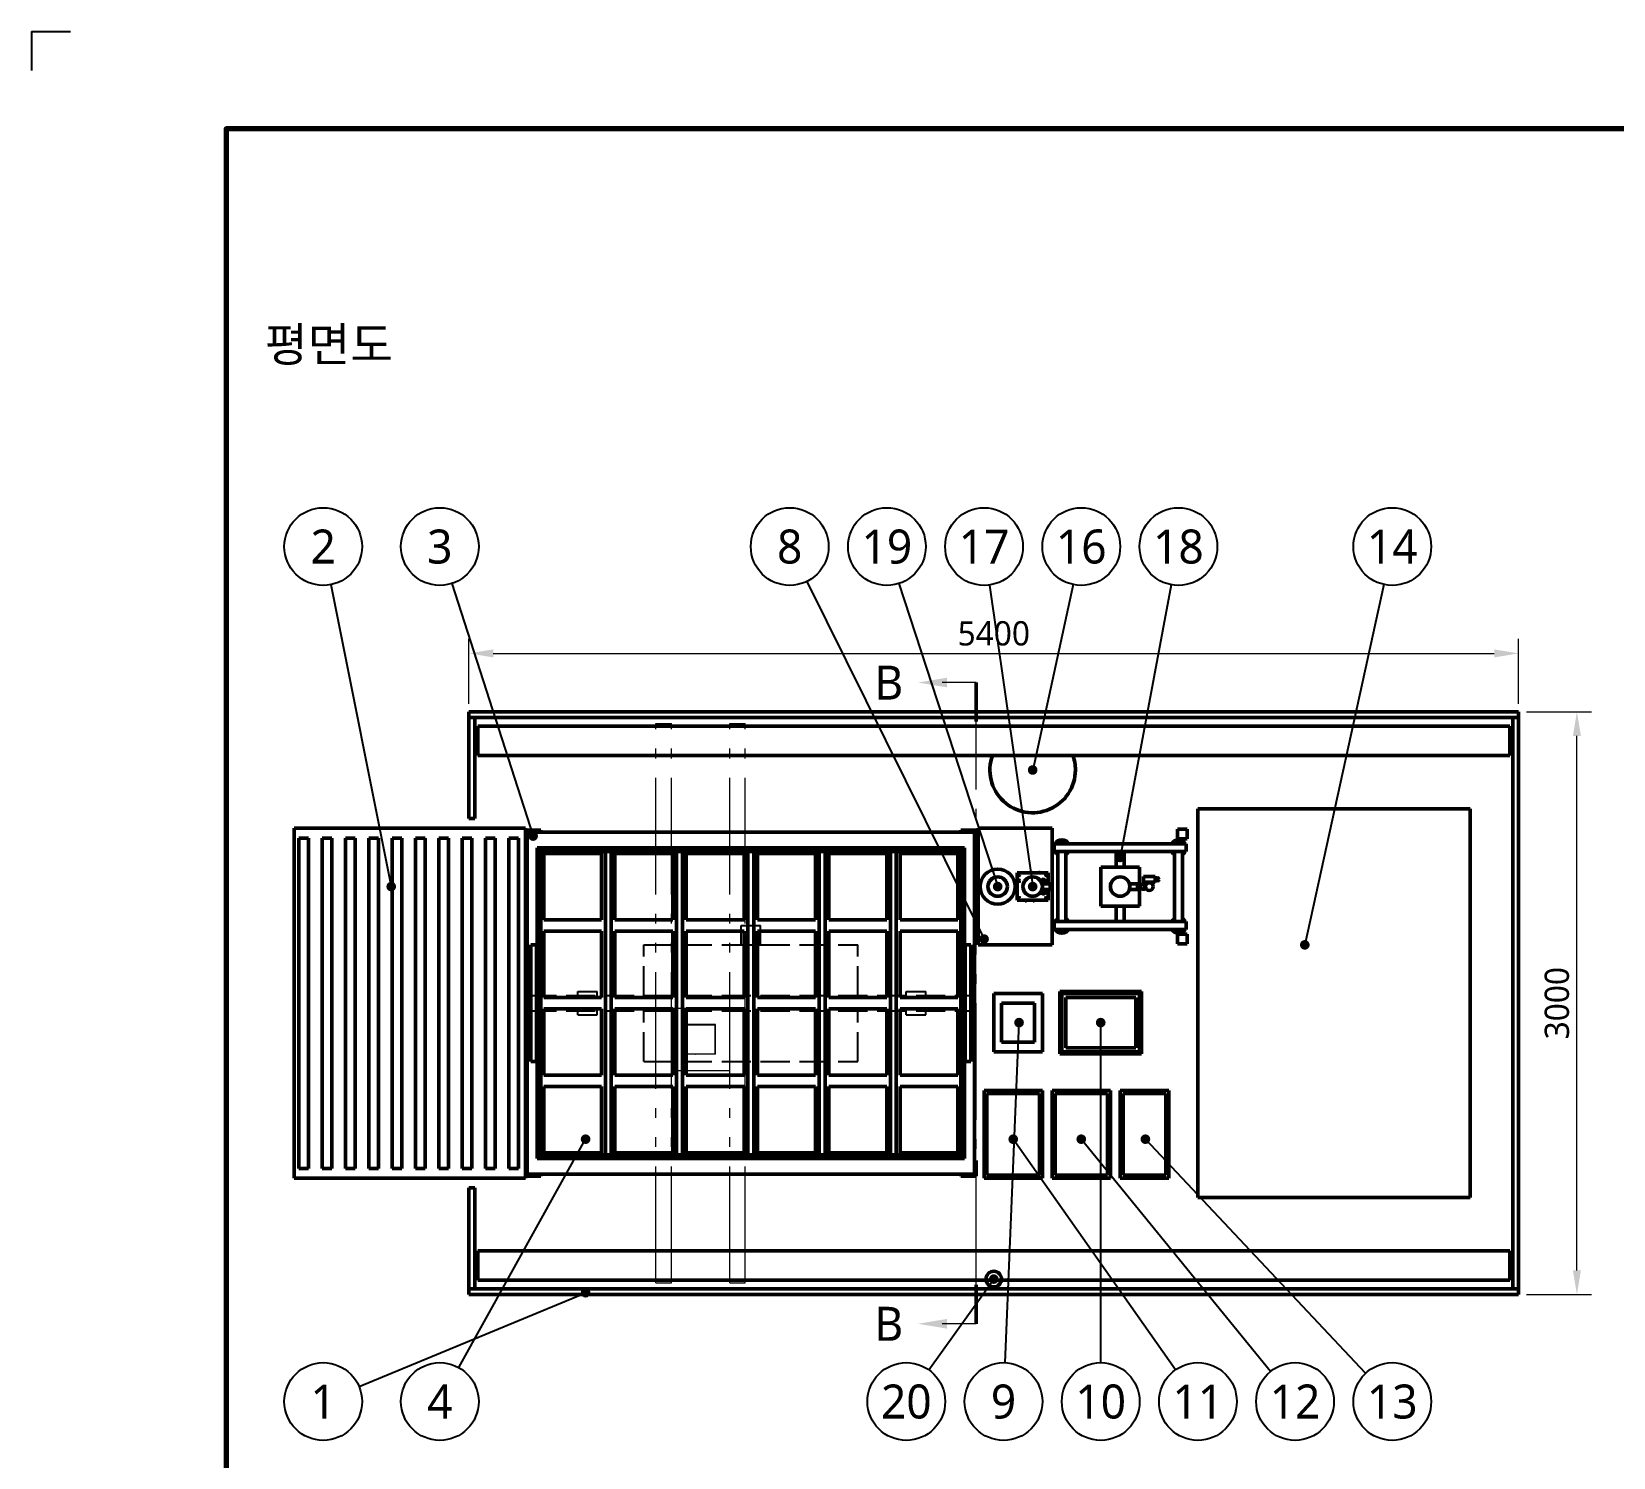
# Model space of a CAD drawing. Header units: millimetres. Extents: x 0 to 420, y 0 to 297.
# Drawn here: x 0 to 162.8, y 150.2 to 297 of the extents above; entities that cross this region are included whole.
import ezdxf
from ezdxf.enums import TextEntityAlignment as Align

# ---------------------------------------------------------------- set-up
doc = ezdxf.new("R2010")
doc.units = ezdxf.units.MM
for name, pattern in [('KS_CENTER', [17, 12, -2, 1, -2]), ('KS_HIDDEN', [4, 3, -1]), ('KS_PHANTOM', [20, 12, -2, 1, -2, 1, -2])]:
    doc.linetypes.add(name, pattern=pattern)
for name, color, linetype, lineweight in [('BALLOON', 7, 'Continuous', 25), ('CUT', 1, 'KS_CENTER', 18), ('CUT_THK', 1, 'Continuous', 50), ('DIM', 3, 'Continuous', 18), ('FRAME', 7, 'Continuous', 70), ('HIDDEN', 2, 'KS_HIDDEN', 25), ('OUTLINE', 7, 'Continuous', 50), ('PHANTOM', 6, 'KS_PHANTOM', 18), ('TABLE', 7, 'Continuous', 25), ('TEXT', 7, 'Continuous', 25)]:
    doc.layers.add(name, color=color, linetype=linetype, lineweight=lineweight)
doc.styles.add('KS', font='malgun.ttf')
doc.dimstyles.new('KS_00', dxfattribs={"dimtxt": 2.5, "dimasz": 2.5, "dimexe": 1.5, "dimexo": 0.8, "dimgap": 0.8, "dimtad": 1, "dimlfac": 50, "dimdsep": 46, "dimtxsty": 'KS', "dimcen": 0, "dimclrd": 3, "dimclre": 3, "dimclrt": 7, "dimazin": 3, "dimtfac": 0.7, "dimtmove": 0, "dimatfit": 3, "dimlwd": 18, "dimlwe": 18, "dimarcsym": 0})

msp = doc.modelspace()

# ---------------------------------------------------------------- hatches: boundary and pattern name
at = {"layer": 'BALLOON'}
h = msp.add_hatch(color=256, dxfattribs=at)
h.dxf.hatch_style = 1
edge = h.paths.add_edge_path()
edge.add_arc((103, 221), 0.5, 0, 360)
h = msp.add_hatch(color=256, dxfattribs=at)
h.dxf.hatch_style = 1
edge = h.paths.add_edge_path()
edge.add_arc((51.6, 214.2), 0.5, 0, 360)
h = msp.add_hatch(color=256, dxfattribs=at)
h.dxf.hatch_style = 1
edge = h.paths.add_edge_path()
edge.add_arc((112, 212), 0.5, 0, 360)
h = msp.add_hatch(color=256, dxfattribs=at)
h.dxf.hatch_style = 1
edge = h.paths.add_edge_path()
edge.add_arc((37, 209), 0.5, 0, 360)
h = msp.add_hatch(color=256, dxfattribs=at)
h.dxf.hatch_style = 1
edge = h.paths.add_edge_path()
edge.add_arc((99.4, 209), 0.5, 0, 360)
h = msp.add_hatch(color=256, dxfattribs=at)
h.dxf.hatch_style = 1
edge = h.paths.add_edge_path()
edge.add_arc((103, 209), 0.5, 0, 360)
h = msp.add_hatch(color=256, dxfattribs=at)
h.dxf.hatch_style = 1
edge = h.paths.add_edge_path()
edge.add_arc((98, 203.6), 0.5, 0, 360)
h = msp.add_hatch(color=256, dxfattribs=at)
h.dxf.hatch_style = 1
edge = h.paths.add_edge_path()
edge.add_arc((131, 203), 0.5, 0, 360)
h = msp.add_hatch(color=256, dxfattribs=at)
h.dxf.hatch_style = 1
edge = h.paths.add_edge_path()
edge.add_arc((101.6, 195), 0.5, 0, 360)
h = msp.add_hatch(color=256, dxfattribs=at)
h.dxf.hatch_style = 1
edge = h.paths.add_edge_path()
edge.add_arc((110, 195), 0.5, 0, 360)
h = msp.add_hatch(color=256, dxfattribs=at)
h.dxf.hatch_style = 1
edge = h.paths.add_edge_path()
edge.add_arc((57, 183), 0.5, 0, 360)
h = msp.add_hatch(color=256, dxfattribs=at)
h.dxf.hatch_style = 1
edge = h.paths.add_edge_path()
edge.add_arc((101, 183), 0.5, 0, 360)
h = msp.add_hatch(color=256, dxfattribs=at)
h.dxf.hatch_style = 1
edge = h.paths.add_edge_path()
edge.add_arc((108, 183), 0.5, 0, 360)
h = msp.add_hatch(color=256, dxfattribs=at)
h.dxf.hatch_style = 1
edge = h.paths.add_edge_path()
edge.add_arc((114.6, 183), 0.5, 0, 360)
h = msp.add_hatch(color=256, dxfattribs=at)
h.dxf.hatch_style = 1
edge = h.paths.add_edge_path()
edge.add_arc((57, 167.2), 0.5, 0, 360)
h = msp.add_hatch(color=256, dxfattribs=at)
h.dxf.hatch_style = 1
edge = h.paths.add_edge_path()
edge.add_arc((99, 168.6), 0.5, 0, 360)

# ---------------------------------------------------------------- linework, layer by layer
for p, q in [((30.78446, 240.07768), (37, 209)), ((43.22652, 240.19268), (51.6, 214.2)), ((79.77464, 240.41522), (98, 203.6)), ((89.2388, 240.19666), (99.4, 209)), ((98.56569, 240.0402), (103, 209)), ((107.15028, 240.09129), (103, 221)), ((117.26285, 240.06851), (112, 212)), ((139.14237, 240.09302), (131, 203)), ((100.16396, 159.99664), (101.6, 195)), ((110, 160), (110, 195)), ((43.94257, 159.49663), (57, 183)), ((117.69803, 159.27123), (101, 183)), ((127.47331, 159.10094), (108, 183)), ((137.25921, 158.91343), (114.6, 183)), ((92.32495, 159.25493), (99, 168.6)), ((33.69473, 157.53263), (57, 167.2))]:
    msp.add_line(p, q, dxfattribs=at)
for centre in [(30, 244), (42, 244), (78, 244), (88, 244), (98, 244), (108, 244), (118, 244), (140, 244), (30, 156), (42, 156), (90, 156), (100, 156), (110, 156), (120, 156), (130, 156), (140, 156)]:
    msp.add_circle(centre, 4, dxfattribs=at)
at = {"layer": 'CUT'}
msp.add_line((97.2, 168), (97.2, 226), dxfattribs=at)
at = {"layer": 'CUT_THK'}
for p, q in [((97.2, 226), (97.2, 230)), ((97.2, 164), (97.2, 168))]:
    msp.add_line(p, q, dxfattribs=at)
at = {"layer": 'DIM'}
for p, q in [((97.2, 230), (93.7, 230)), ((97.2, 164), (93.7, 164))]:
    msp.add_line(p, q, dxfattribs=at)
for points in [[(91.2, 230), (94.2, 230.5), (94.2, 229.5)], [(91.2, 164), (94.2, 164.5), (94.2, 163.5)]]:
    msp.add_solid(points, dxfattribs=at)
at = {"layer": 'FRAME'}
msp.add_lwpolyline([(20, 10), (410, 10), (410, 287), (20, 287)], close=True, dxfattribs=at)
at = {"layer": 'HIDDEN'}
for p, q in [((73, 203), (73, 205)), ((73, 205), (75, 205)), ((75, 203), (75, 205)), ((63, 197.8), (63, 203)), ((63, 203), (73, 203)), ((73, 203), (75, 203)), ((75, 203), (85, 203)), ((85, 197.8), (85, 203)), ((51, 196.2), (51, 197.8)), ((51, 197.8), (97, 197.8)), ((56.2, 197.8), (56.2, 198.2)), ((56.2, 198.2), (58.2, 198.2)), ((58.2, 197.8), (58.2, 198.2)), ((90, 197.8), (90, 198.2)), ((90, 198.2), (92, 198.2)), ((92, 197.8), (92, 198.2)), ((97, 196.2), (97, 197.8)), ((51, 196.2), (97, 196.2)), ((56.2, 195.8), (56.2, 196.2)), ((56.2, 195.8), (58.2, 195.8)), ((58.2, 195.8), (58.2, 196.2)), ((63, 191), (63, 196.2)), ((85, 191), (85, 196.2)), ((90, 195.8), (90, 196.2)), ((90, 195.8), (92, 195.8)), ((92, 195.8), (92, 196.2)), ((63, 191), (85, 191))]:
    msp.add_line(p, q, dxfattribs=at)
at = {"layer": 'OUTLINE'}
for p, q in [((45, 226.4), (45, 227)), ((45, 227), (153, 227)), ((45, 226.4), (153, 226.4)), ((45, 216), (45, 226.4)), ((45, 226.4), (45.6, 226.4)), ((45.6, 216), (45.6, 226.4)), ((152.4, 167.6), (152.4, 226.4)), ((152.4, 226.4), (153, 226.4)), ((153, 226.4), (153, 227)), ((153, 167.6), (153, 226.4)), ((45.9, 222.5), (45.9, 225.5)), ((45.9, 225.5), (152.1, 225.5)), ((152.1, 222.5), (152.1, 225.5)), ((45.9, 222.5), (152.1, 222.5)), ((120, 177), (120, 217)), ((120, 217), (148, 217)), ((148, 177), (148, 217)), ((27, 179), (27, 215)), ((27, 215), (50.8, 215)), ((45, 216), (45.6, 216)), ((50.8, 179), (50.8, 215)), ((97.4, 203), (97.4, 215)), ((97.4, 215), (105, 215)), ((105, 203), (105, 215)), ((117.9, 213.9), (117.9, 214.9)), ((117.9, 214.9), (118.9, 214.9)), ((118.9, 213.9), (118.9, 214.9)), ((27.5, 180), (27.5, 214)), ((28.5, 180), (28.5, 214)), ((29.9, 180), (29.9, 214)), ((30.9, 180), (30.9, 214)), ((32.3, 180), (32.3, 214)), ((33.3, 180), (33.3, 214)), ((34.7, 180), (34.7, 214)), ((35.7, 180), (35.7, 214)), ((37.1, 180), (37.1, 214)), ((38.1, 180), (38.1, 214)), ((39.5, 180), (39.5, 214)), ((40.5, 180), (40.5, 214)), ((41.9, 180), (41.9, 214)), ((42.9, 180), (42.9, 214)), ((44.3, 180), (44.3, 214)), ((45.3, 180), (45.3, 214)), ((46.7, 180), (46.7, 214)), ((47.7, 180), (47.7, 214)), ((49.1, 180), (49.1, 214)), ((50.1, 180), (50.1, 214)), ((50.8, 214.8), (52.4, 214.8)), ((51, 179.4), (51, 214.6)), ((51, 214.6), (97, 214.6)), ((52.4, 214.6), (52.4, 214.8)), ((95.6, 214.6), (95.6, 214.8)), ((95.6, 214.8), (97.2, 214.8)), ((97, 179.4), (97, 214.6)), ((97.2, 213.2), (97.2, 214.8)), ((105.2, 212.6), (105.2, 213.4)), ((105.2, 213.4), (118.8, 213.4)), ((117.9, 213.9), (118.9, 213.9)), ((118.8, 212.6), (118.8, 213.4)), ((50.8, 213.2), (51, 213.2)), ((52, 212.6), (52, 213)), ((52, 213), (96, 213)), ((52, 212.6), (96, 212.6)), ((52, 181.4), (52, 212.6)), ((52, 212.6), (52.4, 212.6)), ((52.4, 181.4), (52.4, 212.6)), ((52.68667, 205.58), (52.68667, 212.42)), ((52.68667, 212.42), (58.64667, 212.42)), ((58.64667, 205.58), (58.64667, 212.42)), ((59.03333, 181.4), (59.03333, 212.6)), ((59.63333, 181.4), (59.63333, 212.6)), ((60.02, 205.58), (60.02, 212.42)), ((60.02, 212.42), (65.98, 212.42)), ((65.98, 205.58), (65.98, 212.42)), ((66.36667, 181.4), (66.36667, 212.6)), ((66.96667, 181.4), (66.96667, 212.6)), ((67.35333, 205.58), (67.35333, 212.42)), ((67.35333, 212.42), (73.31333, 212.42)), ((73.31333, 205.58), (73.31333, 212.42)), ((73.7, 181.4), (73.7, 212.6)), ((74.3, 181.4), (74.3, 212.6)), ((74.68667, 205.58), (74.68667, 212.42)), ((74.68667, 212.42), (80.64667, 212.42)), ((80.64667, 205.58), (80.64667, 212.42)), ((81.03333, 181.4), (81.03333, 212.6)), ((81.63333, 181.4), (81.63333, 212.6)), ((82.02, 205.58), (82.02, 212.42)), ((82.02, 212.42), (87.98, 212.42)), ((87.98, 205.58), (87.98, 212.42)), ((88.36667, 181.4), (88.36667, 212.6)), ((88.96667, 181.4), (88.96667, 212.6)), ((89.35333, 205.58), (89.35333, 212.42)), ((89.35333, 212.42), (95.31333, 212.42)), ((95.31333, 205.58), (95.31333, 212.42)), ((95.6, 181.4), (95.6, 212.6)), ((95.6, 212.6), (96, 212.6)), ((96, 212.6), (96, 213)), ((96, 181.4), (96, 212.6)), ((97, 213.2), (97.2, 213.2)), ((105.2, 212.6), (118.8, 212.6)), ((105.6, 205.4), (105.6, 212.6)), ((105.6, 212.6), (106.4, 212.6)), ((106.4, 205.4), (106.4, 212.6)), ((111.6, 211), (111.6, 212.6)), ((111.6, 212.6), (112.4, 212.6)), ((112.4, 211), (112.4, 212.6)), ((117.6, 205.4), (117.6, 212.6)), ((117.6, 212.6), (118.4, 212.6)), ((118.4, 205.4), (118.4, 212.6)), ((101.4, 207.6), (101.4, 210.4)), ((101.4, 210.4), (104.6, 210.4)), ((102.845, 210.46), (102.845, 210.4)), ((102.955, 210.46), (102.955, 210.4)), ((103.645, 210.46), (103.645, 210.4)), ((103.755, 210.46), (103.755, 210.4)), ((104.6, 209.3), (104.6, 210.4)), ((110, 207), (110, 211)), ((110, 211), (114, 211)), ((114, 207), (114, 211)), ((114.4, 209.44), (114.4, 210.04)), ((114.4, 210.04), (115.6, 210.04)), ((115.6, 209.44), (115.6, 210.04)), ((103.94, 208.56), (104.26, 208.56)), ((104, 208.7), (104, 209.3)), ((104, 209.3), (104.8, 209.3)), ((104, 208.7), (104.8, 208.7)), ((104.00052, 209.44), (104.26, 209.44)), ((104.02058, 209.66652), (104.02, 209.66619)), ((104.02, 209.66619), (104.02, 209.57381)), ((104.02, 209.57381), (104.1, 209.52762)), ((104.07138, 209.59205), (104.03172, 209.63172)), ((104.1, 209.71238), (104.0741, 209.69742)), ((104.12795, 209.64862), (104.08828, 209.68828)), ((104.18, 209.66619), (104.1, 209.71238)), ((104.1, 209.52762), (104.18, 209.57381)), ((104.18, 209.57381), (104.18, 209.66619)), ((104.28, 208.35282), (104.28, 208.52)), ((104.28, 208.52), (104.2833, 208.52)), ((104.6, 207.6), (104.6, 208.7)), ((104.8, 208.7), (104.8, 209.3)), ((113, 208.7), (113, 209.3)), ((113, 209.3), (113.8, 209.3)), ((113, 208.7), (113.8, 208.7)), ((113.8, 208.7), (113.8, 209.3)), ((114.28, 209.25), (114.59, 209.25)), ((114.28, 208.75), (114.59, 208.75)), ((114.4, 209.44), (115.6, 209.44)), ((115.6, 209.9), (115.84, 209.9)), ((115.6, 209.58), (115.84, 209.58)), ((115.84, 209.84), (115.84, 209.9)), ((115.84, 209.64), (115.84, 209.84)), ((115.84, 209.58), (115.84, 209.64)), ((101.4, 207.6), (104.6, 207.6)), ((102.245, 207.54), (102.245, 207.6)), ((102.355, 207.54), (102.355, 207.6)), ((103.045, 207.54), (103.045, 207.6)), ((103.155, 207.54), (103.155, 207.6)), ((110, 207), (114, 207)), ((111.6, 205.4), (111.6, 207)), ((112.4, 205.4), (112.4, 207)), ((52.68667, 205.58), (58.64667, 205.58)), ((60.02, 205.58), (65.98, 205.58)), ((67.35333, 205.58), (73.31333, 205.58)), ((74.68667, 205.58), (80.64667, 205.58)), ((82.02, 205.58), (87.98, 205.58)), ((89.35333, 205.58), (95.31333, 205.58)), ((105.2, 204.6), (105.2, 205.4)), ((105.2, 205.4), (118.8, 205.4)), ((105.6, 205.4), (106.4, 205.4)), ((111.6, 205.4), (112.4, 205.4)), ((117.6, 205.4), (118.4, 205.4)), ((118.8, 204.6), (118.8, 205.4)), ((52.68667, 197.58), (52.68667, 204.42)), ((52.68667, 204.42), (58.64667, 204.42)), ((58.64667, 197.58), (58.64667, 204.42)), ((60.02, 197.58), (60.02, 204.42)), ((60.02, 204.42), (65.98, 204.42)), ((65.98, 197.58), (65.98, 204.42)), ((67.35333, 197.58), (67.35333, 204.42)), ((67.35333, 204.42), (73.31333, 204.42)), ((73.31333, 197.58), (73.31333, 204.42)), ((74.68667, 197.58), (74.68667, 204.42)), ((74.68667, 204.42), (80.64667, 204.42)), ((80.64667, 197.58), (80.64667, 204.42)), ((82.02, 197.58), (82.02, 204.42)), ((82.02, 204.42), (87.98, 204.42)), ((87.98, 197.58), (87.98, 204.42)), ((89.35333, 197.58), (89.35333, 204.42)), ((89.35333, 204.42), (95.31333, 204.42)), ((95.31333, 197.58), (95.31333, 204.42)), ((105.2, 204.6), (118.8, 204.6)), ((117.9, 203.1), (117.9, 204.1)), ((117.9, 204.1), (118.9, 204.1)), ((118.9, 203.1), (118.9, 204.1)), ((51.36, 191), (51.36, 203)), ((51.36, 203), (51.96, 203)), ((51.96, 191), (51.96, 203)), ((96.04, 191), (96.04, 203)), ((96.04, 203), (96.64, 203)), ((96.64, 191), (96.64, 203)), ((97.4, 203), (105, 203)), ((117.9, 203.1), (118.9, 203.1)), ((52.68667, 197.58), (58.64667, 197.58)), ((60.02, 197.58), (65.98, 197.58)), ((67.35333, 197.58), (73.31333, 197.58)), ((74.68667, 197.58), (80.64667, 197.58)), ((82.02, 197.58), (87.98, 197.58)), ((89.35333, 197.58), (95.31333, 197.58)), ((99, 192), (99, 198)), ((99, 198), (104, 198)), ((99.8, 193), (99.8, 197)), ((99.8, 197), (103.2, 197)), ((103.2, 193), (103.2, 197)), ((104, 192), (104, 198)), ((105.8, 191.8), (105.8, 198.2)), ((105.8, 198.2), (114.2, 198.2)), ((106, 192), (106, 198)), ((106, 198), (114, 198)), ((113.6, 197.6), (106.4, 197.6)), ((106.4, 192.4), (106.4, 197.6)), ((113.6, 192.4), (113.6, 197.6)), ((114, 192), (114, 198)), ((114.2, 191.8), (114.2, 198.2)), ((52.68667, 189.58), (52.68667, 196.42)), ((52.68667, 196.42), (58.64667, 196.42)), ((58.64667, 189.58), (58.64667, 196.42)), ((60.02, 189.58), (60.02, 196.42)), ((60.02, 196.42), (65.98, 196.42)), ((65.98, 189.58), (65.98, 196.42)), ((67.35333, 189.58), (67.35333, 196.42)), ((67.35333, 196.42), (73.31333, 196.42)), ((73.31333, 189.58), (73.31333, 196.42)), ((74.68667, 189.58), (74.68667, 196.42)), ((74.68667, 196.42), (80.64667, 196.42)), ((80.64667, 189.58), (80.64667, 196.42)), ((82.02, 189.58), (82.02, 196.42)), ((82.02, 196.42), (87.98, 196.42)), ((87.98, 189.58), (87.98, 196.42)), ((89.35333, 189.58), (89.35333, 196.42)), ((89.35333, 196.42), (95.31333, 196.42)), ((95.31333, 189.58), (95.31333, 196.42)), ((99.8, 193), (103.2, 193)), ((113.6, 192.4), (106.4, 192.4)), ((51.36, 191), (51.96, 191)), ((96.04, 191), (96.64, 191)), ((99, 192), (104, 192)), ((105.8, 191.8), (114.2, 191.8)), ((106, 192), (114, 192)), ((52.68667, 189.58), (58.64667, 189.58)), ((60.02, 189.58), (65.98, 189.58)), ((67.35333, 189.58), (73.31333, 189.58)), ((74.68667, 189.58), (80.64667, 189.58)), ((82.02, 189.58), (87.98, 189.58)), ((89.35333, 189.58), (95.31333, 189.58)), ((52.68667, 181.58), (52.68667, 188.42)), ((52.68667, 188.42), (58.64667, 188.42)), ((58.64667, 181.58), (58.64667, 188.42)), ((60.02, 181.58), (60.02, 188.42)), ((60.02, 188.42), (65.98, 188.42)), ((65.98, 181.58), (65.98, 188.42)), ((67.35333, 181.58), (67.35333, 188.42)), ((67.35333, 188.42), (73.31333, 188.42)), ((73.31333, 181.58), (73.31333, 188.42)), ((74.68667, 181.58), (74.68667, 188.42)), ((74.68667, 188.42), (80.64667, 188.42)), ((80.64667, 181.58), (80.64667, 188.42)), ((82.02, 181.58), (82.02, 188.42)), ((82.02, 188.42), (87.98, 188.42)), ((87.98, 181.58), (87.98, 188.42)), ((89.35333, 181.58), (89.35333, 188.42)), ((89.35333, 188.42), (95.31333, 188.42)), ((95.31333, 181.58), (95.31333, 188.42)), ((98, 179), (98, 188)), ((98, 188), (104, 188)), ((103.7, 187.7), (98.3, 187.7)), ((98.3, 179.3), (98.3, 187.7)), ((103.7, 179.3), (103.7, 187.7)), ((104, 179), (104, 188)), ((105, 179), (105, 188)), ((105, 188), (111, 188)), ((110.7, 187.7), (105.3, 187.7)), ((105.3, 179.3), (105.3, 187.7)), ((110.7, 179.3), (110.7, 187.7)), ((111, 179), (111, 188)), ((112, 179), (112, 188)), ((112, 188), (117, 188)), ((116.7, 187.7), (112.3, 187.7)), ((112.3, 179.3), (112.3, 187.7)), ((116.7, 179.3), (116.7, 187.7)), ((117, 179), (117, 188)), ((50.8, 180.8), (51, 180.8)), ((52, 181), (52, 181.4)), ((52, 181.4), (96, 181.4)), ((52, 181.4), (52.4, 181.4)), ((52, 181), (96, 181)), ((52.68667, 181.58), (58.64667, 181.58)), ((60.02, 181.58), (65.98, 181.58)), ((67.35333, 181.58), (73.31333, 181.58)), ((74.68667, 181.58), (80.64667, 181.58)), ((82.02, 181.58), (87.98, 181.58)), ((89.35333, 181.58), (95.31333, 181.58)), ((95.6, 181.4), (96, 181.4)), ((96, 181), (96, 181.4)), ((97, 180.8), (97.2, 180.8)), ((97.2, 179.2), (97.2, 180.8)), ((50.8, 179.2), (52.4, 179.2)), ((51, 179.4), (97, 179.4)), ((52.4, 179.2), (52.4, 179.4)), ((95.6, 179.2), (95.6, 179.4)), ((95.6, 179.2), (97.2, 179.2)), ((103.7, 179.3), (98.3, 179.3)), ((110.7, 179.3), (105.3, 179.3)), ((116.7, 179.3), (112.3, 179.3)), ((27, 179), (50.8, 179)), ((45, 167.6), (45, 178)), ((45, 178), (45.6, 178)), ((45.6, 167.6), (45.6, 178)), ((98, 179), (104, 179)), ((105, 179), (111, 179)), ((112, 179), (117, 179)), ((120, 177), (148, 177)), ((45.9, 168.5), (45.9, 171.5)), ((45.9, 171.5), (152.1, 171.5)), ((152.1, 168.5), (152.1, 171.5)), ((45.9, 168.5), (152.1, 168.5)), ((45, 167), (45, 167.6)), ((45, 167.6), (153, 167.6)), ((45, 167.6), (45.6, 167.6)), ((45, 167), (153, 167)), ((152.4, 167.6), (153, 167.6)), ((153, 167), (153, 167.6))]:
    msp.add_line(p, q, dxfattribs=at)
for points in [[(27.5, 214), (27.50314, 214), (27.51254, 214), (27.52806, 214), (27.54952, 214), (27.57664, 214), (27.60908, 214), (27.64645, 214), (27.68826, 214), (27.73398, 214), (27.78306, 214), (27.83486, 214), (27.88874, 214), (27.94402, 214), (28, 214)], [(28, 214), (28.05598, 214), (28.11126, 214), (28.16514, 214), (28.21694, 214), (28.26602, 214), (28.31174, 214), (28.35355, 214), (28.39092, 214), (28.42336, 214), (28.45048, 214), (28.47194, 214), (28.48746, 214), (28.49686, 214), (28.5, 214)], [(29.9, 214), (29.90314, 214), (29.91254, 214), (29.92806, 214), (29.94952, 214), (29.97664, 214), (30.00908, 214), (30.04645, 214), (30.08826, 214), (30.13398, 214), (30.18306, 214), (30.23486, 214), (30.28874, 214), (30.34402, 214), (30.4, 214)], [(30.4, 214), (30.45598, 214), (30.51126, 214), (30.56514, 214), (30.61694, 214), (30.66602, 214), (30.71174, 214), (30.75355, 214), (30.79092, 214), (30.82336, 214), (30.85048, 214), (30.87194, 214), (30.88746, 214), (30.89686, 214), (30.9, 214)], [(32.3, 214), (32.30314, 214), (32.31254, 214), (32.32806, 214), (32.34952, 214), (32.37664, 214), (32.40908, 214), (32.44645, 214), (32.48826, 214), (32.53398, 214), (32.58306, 214), (32.63486, 214), (32.68874, 214), (32.74402, 214), (32.8, 214)], [(32.8, 214), (32.85598, 214), (32.91126, 214), (32.96514, 214), (33.01694, 214), (33.06602, 214), (33.11174, 214), (33.15355, 214), (33.19092, 214), (33.22336, 214), (33.25048, 214), (33.27194, 214), (33.28746, 214), (33.29686, 214), (33.3, 214)], [(34.7, 214), (34.70314, 214), (34.71254, 214), (34.72806, 214), (34.74952, 214), (34.77664, 214), (34.80908, 214), (34.84645, 214), (34.88826, 214), (34.93398, 214), (34.98306, 214), (35.03486, 214), (35.08874, 214), (35.14402, 214), (35.2, 214)], [(35.2, 214), (35.25598, 214), (35.31126, 214), (35.36514, 214), (35.41694, 214), (35.46602, 214), (35.51174, 214), (35.55355, 214), (35.59092, 214), (35.62336, 214), (35.65048, 214), (35.67194, 214), (35.68746, 214), (35.69686, 214), (35.7, 214)], [(37.1, 214), (37.10314, 214), (37.11254, 214), (37.12806, 214), (37.14952, 214), (37.17664, 214), (37.20908, 214), (37.24645, 214), (37.28826, 214), (37.33398, 214), (37.38306, 214), (37.43486, 214), (37.48874, 214), (37.54402, 214), (37.6, 214)], [(37.6, 214), (37.65598, 214), (37.71126, 214), (37.76514, 214), (37.81694, 214), (37.86602, 214), (37.91174, 214), (37.95355, 214), (37.99092, 214), (38.02336, 214), (38.05048, 214), (38.07194, 214), (38.08746, 214), (38.09686, 214), (38.1, 214)], [(39.5, 214), (39.50314, 214), (39.51254, 214), (39.52806, 214), (39.54952, 214), (39.57664, 214), (39.60908, 214), (39.64645, 214), (39.68826, 214), (39.73398, 214), (39.78306, 214), (39.83486, 214), (39.88874, 214), (39.94402, 214), (40, 214)], [(40, 214), (40.05598, 214), (40.11126, 214), (40.16514, 214), (40.21694, 214), (40.26602, 214), (40.31174, 214), (40.35355, 214), (40.39092, 214), (40.42336, 214), (40.45048, 214), (40.47194, 214), (40.48746, 214), (40.49686, 214), (40.5, 214)], [(41.9, 214), (41.90314, 214), (41.91254, 214), (41.92806, 214), (41.94952, 214), (41.97664, 214), (42.00908, 214), (42.04645, 214), (42.08826, 214), (42.13398, 214), (42.18306, 214), (42.23486, 214), (42.28874, 214), (42.34402, 214), (42.4, 214)], [(42.4, 214), (42.45598, 214), (42.51126, 214), (42.56514, 214), (42.61694, 214), (42.66602, 214), (42.71174, 214), (42.75355, 214), (42.79092, 214), (42.82336, 214), (42.85048, 214), (42.87194, 214), (42.88746, 214), (42.89686, 214), (42.9, 214)], [(44.3, 214), (44.30314, 214), (44.31254, 214), (44.32806, 214), (44.34952, 214), (44.37664, 214), (44.40908, 214), (44.44645, 214), (44.48826, 214), (44.53398, 214), (44.58306, 214), (44.63486, 214), (44.68874, 214), (44.74402, 214), (44.8, 214)], [(44.8, 214), (44.85598, 214), (44.91126, 214), (44.96514, 214), (45.01694, 214), (45.06602, 214), (45.11174, 214), (45.15355, 214), (45.19092, 214), (45.22336, 214), (45.25048, 214), (45.27194, 214), (45.28746, 214), (45.29686, 214), (45.3, 214)], [(46.7, 214), (46.70314, 214), (46.71254, 214), (46.72806, 214), (46.74952, 214), (46.77664, 214), (46.80908, 214), (46.84645, 214), (46.88826, 214), (46.93398, 214), (46.98306, 214), (47.03486, 214), (47.08874, 214), (47.14402, 214), (47.2, 214)], [(47.2, 214), (47.25598, 214), (47.31126, 214), (47.36514, 214), (47.41694, 214), (47.46602, 214), (47.51174, 214), (47.55355, 214), (47.59092, 214), (47.62336, 214), (47.65048, 214), (47.67194, 214), (47.68746, 214), (47.69686, 214), (47.7, 214)], [(49.1, 214), (49.10314, 214), (49.11254, 214), (49.12806, 214), (49.14952, 214), (49.17664, 214), (49.20908, 214), (49.24645, 214), (49.28826, 214), (49.33398, 214), (49.38306, 214), (49.43486, 214), (49.48874, 214), (49.54402, 214), (49.6, 214)], [(49.6, 214), (49.65598, 214), (49.71126, 214), (49.76514, 214), (49.81694, 214), (49.86602, 214), (49.91174, 214), (49.95355, 214), (49.99092, 214), (50.02336, 214), (50.05048, 214), (50.07194, 214), (50.08746, 214), (50.09686, 214), (50.1, 214)], [(102.955, 210.46), (102.95362, 210.46), (102.94955, 210.46), (102.943, 210.46), (102.93429, 210.46), (102.92386, 210.46), (102.91224, 210.46), (102.9, 210.46), (102.88776, 210.46), (102.87614, 210.46), (102.86571, 210.46), (102.857, 210.46), (102.85045, 210.46), (102.84638, 210.46), (102.845, 210.46)], [(102.845, 210.46), (102.84535, 210.46), (102.84638, 210.46), (102.84809, 210.46), (102.85045, 210.46), (102.85343, 210.46), (102.857, 210.46), (102.86111, 210.46), (102.86571, 210.46), (102.87074, 210.46), (102.87614, 210.46), (102.88183, 210.46), (102.88776, 210.46), (102.89384, 210.46), (102.9, 210.46)], [(102.9, 210.46), (102.90616, 210.46), (102.91224, 210.46), (102.91817, 210.46), (102.92386, 210.46), (102.92926, 210.46), (102.93429, 210.46), (102.93889, 210.46), (102.943, 210.46), (102.94657, 210.46), (102.94955, 210.46), (102.95191, 210.46), (102.95362, 210.46), (102.95465, 210.46), (102.955, 210.46)], [(103.755, 210.46), (103.75362, 210.46), (103.74955, 210.46), (103.743, 210.46), (103.73429, 210.46), (103.72386, 210.46), (103.71224, 210.46), (103.7, 210.46), (103.68776, 210.46), (103.67614, 210.46), (103.66571, 210.46), (103.657, 210.46), (103.65045, 210.46), (103.64638, 210.46), (103.645, 210.46)], [(103.645, 210.46), (103.64535, 210.46), (103.64638, 210.46), (103.64809, 210.46), (103.65045, 210.46), (103.65343, 210.46), (103.657, 210.46), (103.66111, 210.46), (103.66571, 210.46), (103.67074, 210.46), (103.67614, 210.46), (103.68183, 210.46), (103.68776, 210.46), (103.69384, 210.46), (103.7, 210.46)], [(103.7, 210.46), (103.70616, 210.46), (103.71224, 210.46), (103.71817, 210.46), (103.72386, 210.46), (103.72926, 210.46), (103.73429, 210.46), (103.73889, 210.46), (103.743, 210.46), (103.74657, 210.46), (103.74955, 210.46), (103.75191, 210.46), (103.75362, 210.46), (103.75465, 210.46), (103.755, 210.46)], [(103.90835, 208.38282), (103.92526, 208.3825), (103.94145, 208.3822), (103.95685, 208.38192), (103.9714, 208.38165), (103.98503, 208.3814), (103.99769, 208.38116), (104.00931, 208.38095), (104.01985, 208.38075), (104.02926, 208.38058), (104.03751, 208.38042), (104.04454, 208.38029), (104.05034, 208.38019), (104.05487, 208.3801), (104.05813, 208.38004), (104.06009, 208.38001), (104.06074, 208.37999)], [(103.91626, 209.48101), (103.9257, 209.48706), (103.93465, 209.4928), (103.9431, 209.49822), (103.95101, 209.50329), (103.95838, 209.50801), (103.96517, 209.51236), (103.97137, 209.51634), (103.97696, 209.51992), (103.98193, 209.52311), (103.98627, 209.52589), (103.98996, 209.52826), (103.99299, 209.5302), (103.99536, 209.53172), (103.99705, 209.5328), (103.99807, 209.53346), (103.99841, 209.53368)], [(103.96196, 209.41528), (103.97112, 209.42115), (103.97981, 209.42673), (103.98801, 209.43198), (103.99568, 209.4369), (104.00282, 209.44147), (104.0094, 209.44569), (104.01541, 209.44954), (104.02083, 209.45302), (104.02564, 209.4561), (104.02984, 209.45879), (104.03341, 209.46108), (104.03634, 209.46296), (104.03863, 209.46443), (104.04027, 209.46548), (104.04126, 209.46611), (104.04159, 209.46632)], [(104.08828, 209.68828), (104.08223, 209.69325), (104.07532, 209.69694), (104.06783, 209.69921), (104.06003, 209.69997), (104.05223, 209.69919), (104.04473, 209.69691), (104.03782, 209.69321), (104.03176, 209.68824), (104.02679, 209.68218), (104.02309, 209.67527), (104.02081, 209.66777), (104.02003, 209.65997), (104.02079, 209.65217), (104.02306, 209.64468), (104.02675, 209.63777), (104.03172, 209.63172)], [(104.03172, 209.63172), (104.03617, 209.62788), (104.04113, 209.62474), (104.04651, 209.62236), (104.05217, 209.62079), (104.05801, 209.62008), (104.06389, 209.62023), (104.06968, 209.62124), (104.07527, 209.62309), (104.08052, 209.62573), (104.08533, 209.62912), (104.08959, 209.63318), (104.09321, 209.63782), (104.09612, 209.64294), (104.09824, 209.64843), (104.09953, 209.65417), (104.09997, 209.66003)], [(104.07414, 209.67414), (104.07112, 209.67662), (104.06766, 209.67847), (104.06391, 209.6796), (104.06002, 209.67998), (104.05612, 209.6796), (104.05237, 209.67846), (104.04891, 209.67661), (104.04588, 209.67412), (104.04339, 209.67109), (104.04154, 209.66763), (104.0404, 209.66388), (104.04002, 209.65998), (104.0404, 209.65609), (104.04153, 209.65234), (104.04338, 209.64888), (104.04586, 209.64586)], [(104.04586, 209.64586), (104.04808, 209.64394), (104.05057, 209.64237), (104.05325, 209.64118), (104.05609, 209.6404), (104.059, 209.64004), (104.06194, 209.64011), (104.06484, 209.64062), (104.06763, 209.64154), (104.07026, 209.64287), (104.07267, 209.64456), (104.0748, 209.64659), (104.07661, 209.64891), (104.07806, 209.65147), (104.07912, 209.65421), (104.07977, 209.65708), (104.07998, 209.66002)], [(104.07138, 209.59205), (104.07172, 209.59172)], [(104.07998, 209.66002), (104.0796, 209.66391), (104.07847, 209.66766), (104.07662, 209.67112), (104.07414, 209.67414)], [(104.09997, 209.66003), (104.09921, 209.66783), (104.09694, 209.67532), (104.09325, 209.68223), (104.08828, 209.68828)], [(104.12795, 209.64862), (104.12828, 209.64828)], [(114.59, 209.25), (114.59, 209.24843), (114.59, 209.24373), (114.59, 209.23597), (114.59, 209.22524), (114.59, 209.21168), (114.59, 209.19546), (114.59, 209.17678), (114.59, 209.15587), (114.59, 209.13301), (114.59, 209.10847), (114.59, 209.08257), (114.59, 209.05563), (114.59, 209.02799), (114.59, 209)], [(114.59, 209), (114.59, 208.97201), (114.59, 208.94437), (114.59, 208.91743), (114.59, 208.89153), (114.59, 208.86699), (114.59, 208.84413), (114.59, 208.82322), (114.59, 208.80454), (114.59, 208.78832), (114.59, 208.77476), (114.59, 208.76403), (114.59, 208.75627), (114.59, 208.75157), (114.59, 208.75)], [(102.355, 207.54), (102.35362, 207.54), (102.34955, 207.54), (102.343, 207.54), (102.33429, 207.54), (102.32386, 207.54), (102.31224, 207.54), (102.3, 207.54), (102.28776, 207.54), (102.27614, 207.54), (102.26571, 207.54), (102.257, 207.54), (102.25045, 207.54), (102.24638, 207.54), (102.245, 207.54)], [(102.245, 207.54), (102.24535, 207.54), (102.24638, 207.54), (102.24809, 207.54), (102.25045, 207.54), (102.25343, 207.54), (102.257, 207.54), (102.26111, 207.54), (102.26571, 207.54), (102.27074, 207.54), (102.27614, 207.54), (102.28183, 207.54), (102.28776, 207.54), (102.29384, 207.54), (102.3, 207.54)], [(102.3, 207.54), (102.30616, 207.54), (102.31224, 207.54), (102.31817, 207.54), (102.32386, 207.54), (102.32926, 207.54), (102.33429, 207.54), (102.33889, 207.54), (102.343, 207.54), (102.34657, 207.54), (102.34955, 207.54), (102.35191, 207.54), (102.35362, 207.54), (102.35465, 207.54), (102.355, 207.54)], [(103.155, 207.54), (103.15362, 207.54), (103.14955, 207.54), (103.143, 207.54), (103.13429, 207.54), (103.12386, 207.54), (103.11224, 207.54), (103.1, 207.54), (103.08776, 207.54), (103.07614, 207.54), (103.06571, 207.54), (103.057, 207.54), (103.05045, 207.54), (103.04638, 207.54), (103.045, 207.54)], [(103.045, 207.54), (103.04535, 207.54), (103.04638, 207.54), (103.04809, 207.54), (103.05045, 207.54), (103.05343, 207.54), (103.057, 207.54), (103.06111, 207.54), (103.06571, 207.54), (103.07074, 207.54), (103.07614, 207.54), (103.08183, 207.54), (103.08776, 207.54), (103.09384, 207.54), (103.1, 207.54)], [(103.1, 207.54), (103.10616, 207.54), (103.11224, 207.54), (103.11817, 207.54), (103.12386, 207.54), (103.12926, 207.54), (103.13429, 207.54), (103.13889, 207.54), (103.143, 207.54), (103.14657, 207.54), (103.14955, 207.54), (103.15191, 207.54), (103.15362, 207.54), (103.15465, 207.54), (103.155, 207.54)], [(103.9553, 208.30193), (103.9672, 208.30171), (103.9785, 208.3015), (103.98916, 208.3013), (103.99917, 208.30112), (104.00849, 208.30095), (104.01709, 208.30079), (104.02494, 208.30064), (104.03203, 208.30051), (104.03834, 208.30039), (104.04384, 208.30029), (104.04852, 208.30021), (104.05237, 208.30013), (104.05538, 208.30008), (104.05753, 208.30004), (104.05883, 208.30001), (104.05926, 208.30001)], [(27.5, 180), (27.50314, 180), (27.51254, 180), (27.52806, 180), (27.54952, 180), (27.57664, 180), (27.60908, 180), (27.64645, 180), (27.68826, 180), (27.73398, 180), (27.78306, 180), (27.83486, 180), (27.88874, 180), (27.94402, 180), (28, 180)], [(28, 180), (28.05598, 180), (28.11126, 180), (28.16514, 180), (28.21694, 180), (28.26602, 180), (28.31174, 180), (28.35355, 180), (28.39092, 180), (28.42336, 180), (28.45048, 180), (28.47194, 180), (28.48746, 180), (28.49686, 180), (28.5, 180)], [(29.9, 180), (29.90314, 180), (29.91254, 180), (29.92806, 180), (29.94952, 180), (29.97664, 180), (30.00908, 180), (30.04645, 180), (30.08826, 180), (30.13398, 180), (30.18306, 180), (30.23486, 180), (30.28874, 180), (30.34402, 180), (30.4, 180)], [(30.4, 180), (30.45598, 180), (30.51126, 180), (30.56514, 180), (30.61694, 180), (30.66602, 180), (30.71174, 180), (30.75355, 180), (30.79092, 180), (30.82336, 180), (30.85048, 180), (30.87194, 180), (30.88746, 180), (30.89686, 180), (30.9, 180)], [(32.3, 180), (32.30314, 180), (32.31254, 180), (32.32806, 180), (32.34952, 180), (32.37664, 180), (32.40908, 180), (32.44645, 180), (32.48826, 180), (32.53398, 180), (32.58306, 180), (32.63486, 180), (32.68874, 180), (32.74402, 180), (32.8, 180)], [(32.8, 180), (32.85598, 180), (32.91126, 180), (32.96514, 180), (33.01694, 180), (33.06602, 180), (33.11174, 180), (33.15355, 180), (33.19092, 180), (33.22336, 180), (33.25048, 180), (33.27194, 180), (33.28746, 180), (33.29686, 180), (33.3, 180)], [(34.7, 180), (34.70314, 180), (34.71254, 180), (34.72806, 180), (34.74952, 180), (34.77664, 180), (34.80908, 180), (34.84645, 180), (34.88826, 180), (34.93398, 180), (34.98306, 180), (35.03486, 180), (35.08874, 180), (35.14402, 180), (35.2, 180)], [(35.2, 180), (35.25598, 180), (35.31126, 180), (35.36514, 180), (35.41694, 180), (35.46602, 180), (35.51174, 180), (35.55355, 180), (35.59092, 180), (35.62336, 180), (35.65048, 180), (35.67194, 180), (35.68746, 180), (35.69686, 180), (35.7, 180)], [(37.1, 180), (37.10314, 180), (37.11254, 180), (37.12806, 180), (37.14952, 180), (37.17664, 180), (37.20908, 180), (37.24645, 180), (37.28826, 180), (37.33398, 180), (37.38306, 180), (37.43486, 180), (37.48874, 180), (37.54402, 180), (37.6, 180)], [(37.6, 180), (37.65598, 180), (37.71126, 180), (37.76514, 180), (37.81694, 180), (37.86602, 180), (37.91174, 180), (37.95355, 180), (37.99092, 180), (38.02336, 180), (38.05048, 180), (38.07194, 180), (38.08746, 180), (38.09686, 180), (38.1, 180)], [(39.5, 180), (39.50314, 180), (39.51254, 180), (39.52806, 180), (39.54952, 180), (39.57664, 180), (39.60908, 180), (39.64645, 180), (39.68826, 180), (39.73398, 180), (39.78306, 180), (39.83486, 180), (39.88874, 180), (39.94402, 180), (40, 180)], [(40, 180), (40.05598, 180), (40.11126, 180), (40.16514, 180), (40.21694, 180), (40.26602, 180), (40.31174, 180), (40.35355, 180), (40.39092, 180), (40.42336, 180), (40.45048, 180), (40.47194, 180), (40.48746, 180), (40.49686, 180), (40.5, 180)], [(41.9, 180), (41.90314, 180), (41.91254, 180), (41.92806, 180), (41.94952, 180), (41.97664, 180), (42.00908, 180), (42.04645, 180), (42.08826, 180), (42.13398, 180), (42.18306, 180), (42.23486, 180), (42.28874, 180), (42.34402, 180), (42.4, 180)], [(42.4, 180), (42.45598, 180), (42.51126, 180), (42.56514, 180), (42.61694, 180), (42.66602, 180), (42.71174, 180), (42.75355, 180), (42.79092, 180), (42.82336, 180), (42.85048, 180), (42.87194, 180), (42.88746, 180), (42.89686, 180), (42.9, 180)], [(44.3, 180), (44.30314, 180), (44.31254, 180), (44.32806, 180), (44.34952, 180), (44.37664, 180), (44.40908, 180), (44.44645, 180), (44.48826, 180), (44.53398, 180), (44.58306, 180), (44.63486, 180), (44.68874, 180), (44.74402, 180), (44.8, 180)], [(44.8, 180), (44.85598, 180), (44.91126, 180), (44.96514, 180), (45.01694, 180), (45.06602, 180), (45.11174, 180), (45.15355, 180), (45.19092, 180), (45.22336, 180), (45.25048, 180), (45.27194, 180), (45.28746, 180), (45.29686, 180), (45.3, 180)], [(46.7, 180), (46.70314, 180), (46.71254, 180), (46.72806, 180), (46.74952, 180), (46.77664, 180), (46.80908, 180), (46.84645, 180), (46.88826, 180), (46.93398, 180), (46.98306, 180), (47.03486, 180), (47.08874, 180), (47.14402, 180), (47.2, 180)], [(47.2, 180), (47.25598, 180), (47.31126, 180), (47.36514, 180), (47.41694, 180), (47.46602, 180), (47.51174, 180), (47.55355, 180), (47.59092, 180), (47.62336, 180), (47.65048, 180), (47.67194, 180), (47.68746, 180), (47.69686, 180), (47.7, 180)], [(49.1, 180), (49.10314, 180), (49.11254, 180), (49.12806, 180), (49.14952, 180), (49.17664, 180), (49.20908, 180), (49.24645, 180), (49.28826, 180), (49.33398, 180), (49.38306, 180), (49.43486, 180), (49.48874, 180), (49.54402, 180), (49.6, 180)], [(49.6, 180), (49.65598, 180), (49.71126, 180), (49.76514, 180), (49.81694, 180), (49.86602, 180), (49.91174, 180), (49.95355, 180), (49.99092, 180), (50.02336, 180), (50.05048, 180), (50.07194, 180), (50.08746, 180), (50.09686, 180), (50.1, 180)]]:
    msp.add_lwpolyline(points, dxfattribs=at)
for centre, radius in [((99.4, 209), 1.8), ((99.4, 209), 1), ((101.6, 210.2), 0.07), ((103, 209), 1), ((104.4, 210.2), 0.07), ((112, 209), 1), ((101.6, 209.6), 0.07), ((104.1, 209.56), 0.2), ((104.1, 208.44), 0.2), ((104.02, 209.5), 0.04), ((104.06, 208.34), 0.04), ((104.06, 208.34), 0.02), ((104.4, 208.4), 0.07), ((114.28, 209), 0.25), ((115, 209), 0.4), ((101.6, 207.8), 0.07), ((104.4, 207.8), 0.07), ((99, 168.6), 0.8)]:
    msp.add_circle(centre, radius, dxfattribs=at)
for centre, radius, start, end in [((103, 221), 4.4, 160.0677295, 0), ((103, 221), 4.4, 0, 19.9322705), ((106, 213), 0.8, 30, 150), ((106, 213), 0.64, 38.6821875, 141.3178125), ((106, 213), 0.52, 50.2848628, 129.7151372), ((118, 213), 0.8, 30, 150), ((118, 213), 0.64, 38.6821875, 141.3178125), ((118, 213), 0.52, 50.2848628, 129.7151372), ((106, 213), 0.8, 210, 240), ((106, 213), 0.64, 218.6821875, 231.3178125), ((106, 213), 0.8, 300, 330), ((106, 213), 0.64, 308.6821875, 321.3178125), ((118, 213), 0.8, 210, 240), ((118, 213), 0.64, 218.6821875, 231.3178125), ((118, 213), 0.8, 300, 330), ((118, 213), 0.64, 308.6821875, 321.3178125), ((103.92, 209.62), 0.055, 248.8874777, 74.2426247), ((104.1, 209.62), 0.11, 0, 226.8790093), ((104.1, 209.62), 0.07, 169.8401322, 0), ((104.1, 209.62), 0.11, 245.7408557, 0), ((104.1, 209.62), 0.04, 224.6567722, 225), ((104.1, 209.62), 0.04, 225, 0), ((104.1, 209.62), 0.07, 0, 100.1598678), ((104.1, 209.62), 0.04, 45, 45.3432278), ((104.1, 209.62), 0.04, 0, 45), ((104.2, 209.36), 0.07, 54.9871232, 178.1429791), ((104.2, 208.64), 0.07, 181.8570209, 305.0128768), ((104.28, 209.62), 0.055, 105.7573753, 180), ((104.28, 209.62), 0.055, 180, 291.1125223), ((115.84, 209.74), 0.16, 90, 270), ((115.84, 209.74), 0.1, 90, 270), ((115.84, 209.74), 0.16, 0, 90), ((115.84, 209.74), 0.1, 0, 90), ((115.84, 209.74), 0.1, 270, 0), ((115.84, 209.74), 0.16, 270, 0), ((106, 205), 0.8, 120, 150), ((106, 205), 0.64, 128.6821875, 141.3178125), ((106, 205), 0.8, 30, 60), ((106, 205), 0.64, 38.6821875, 51.3178125), ((118, 205), 0.8, 120, 150), ((118, 205), 0.64, 128.6821875, 141.3178125), ((118, 205), 0.8, 30, 60), ((118, 205), 0.64, 38.6821875, 51.3178125), ((106, 205), 0.8, 210, 330), ((106, 205), 0.64, 218.6821875, 321.3178125), ((106, 205), 0.52, 230.2848628, 309.7151372), ((118, 205), 0.8, 210, 330), ((118, 205), 0.64, 218.6821875, 321.3178125), ((118, 205), 0.52, 230.2848628, 309.7151372)]:
    msp.add_arc(centre, radius, start, end, dxfattribs=at)
at = {"layer": 'PHANTOM'}
for p, q in [((64.23333, 168.2), (64.23333, 225.8)), ((64.23333, 225.8), (65.83333, 225.8)), ((65.83333, 168.2), (65.83333, 225.8)), ((71.83333, 168.2), (71.83333, 225.8)), ((71.83333, 225.8), (73.43333, 225.8)), ((73.43333, 168.2), (73.43333, 225.8)), ((65.83333, 190.085), (65.83333, 196.485)), ((65.83333, 196.485), (71.83333, 196.485)), ((71.83333, 190.085), (71.83333, 196.485)), ((70.35333, 194.805), (67.31333, 194.805)), ((67.31333, 191.765), (67.31333, 194.805)), ((67.31333, 194.685), (67.33333, 194.685)), ((67.33333, 191.785), (67.33333, 194.785)), ((67.33333, 194.785), (70.33333, 194.785)), ((70.33333, 191.785), (70.33333, 194.785)), ((70.33333, 194.685), (70.35333, 194.685)), ((70.35333, 191.765), (70.35333, 194.805)), ((67.31333, 191.885), (67.33333, 191.885)), ((70.35333, 191.765), (67.31333, 191.765)), ((67.33333, 191.785), (70.33333, 191.785)), ((70.33333, 191.885), (70.35333, 191.885)), ((65.83333, 190.085), (71.83333, 190.085)), ((64.23333, 168.2), (65.83333, 168.2)), ((71.83333, 168.2), (73.43333, 168.2))]:
    msp.add_line(p, q, dxfattribs=at)
for start, end in [(159.6358652, 161.8051277), (108.1948723, 110.3641348), (69.6358652, 71.8051277), (18.1948723, 20.3641348), (198.1948723, 200.3641348), (339.6358652, 341.8051277), (249.6358652, 251.8051277), (288.1948723, 290.3641348)]:
    msp.add_arc((68.83333, 193.285), 1.6, start, end, dxfattribs=at)
at = {"layer": 'TABLE'}
for q in [(4, 297), (0, 293)]:
    msp.add_line((0, 297), q, dxfattribs=at)

# ---------------------------------------------------------------- texts
at = {"layer": 'TEXT', "style": 'KS'}
msp.add_text('평면도', height=3.5, dxfattribs=at).set_placement((24, 262), align=Align.BOTTOM_LEFT)
for s, p in [('2', (30, 244)), ('3', (42, 244)), ('8', (78, 244)), ('19', (88, 244)), ('16', (108, 244)), ('18', (118, 244)), ('14', (140, 244)), ('17', (98, 244)), ('B', (88.2, 230)), ('B', (88.2, 164)), ('1', (30, 156)), ('4', (42, 156)), ('20', (90, 156)), ('9', (100, 156)), ('10', (110, 156)), ('11', (120, 156)), ('12', (130, 156)), ('13', (140, 156))]:
    msp.add_text(s, height=3.5, dxfattribs=at).set_placement(p, align=Align.MIDDLE_CENTER)

# ---------------------------------------------------------------- dimensions: what is measured, and where the dimension line sits
at = {"layer": 'DIM'}
msp.add_linear_dim(base=(45, 233), p1=(45, 227), p2=(153, 227), dimstyle='KS_00', dxfattribs=at).render()
msp.add_linear_dim(base=(159, 167), p1=(153, 167), p2=(153, 227), angle=90, dimstyle='KS_00', dxfattribs=at).render()

doc.saveas('drawing.dxf')
